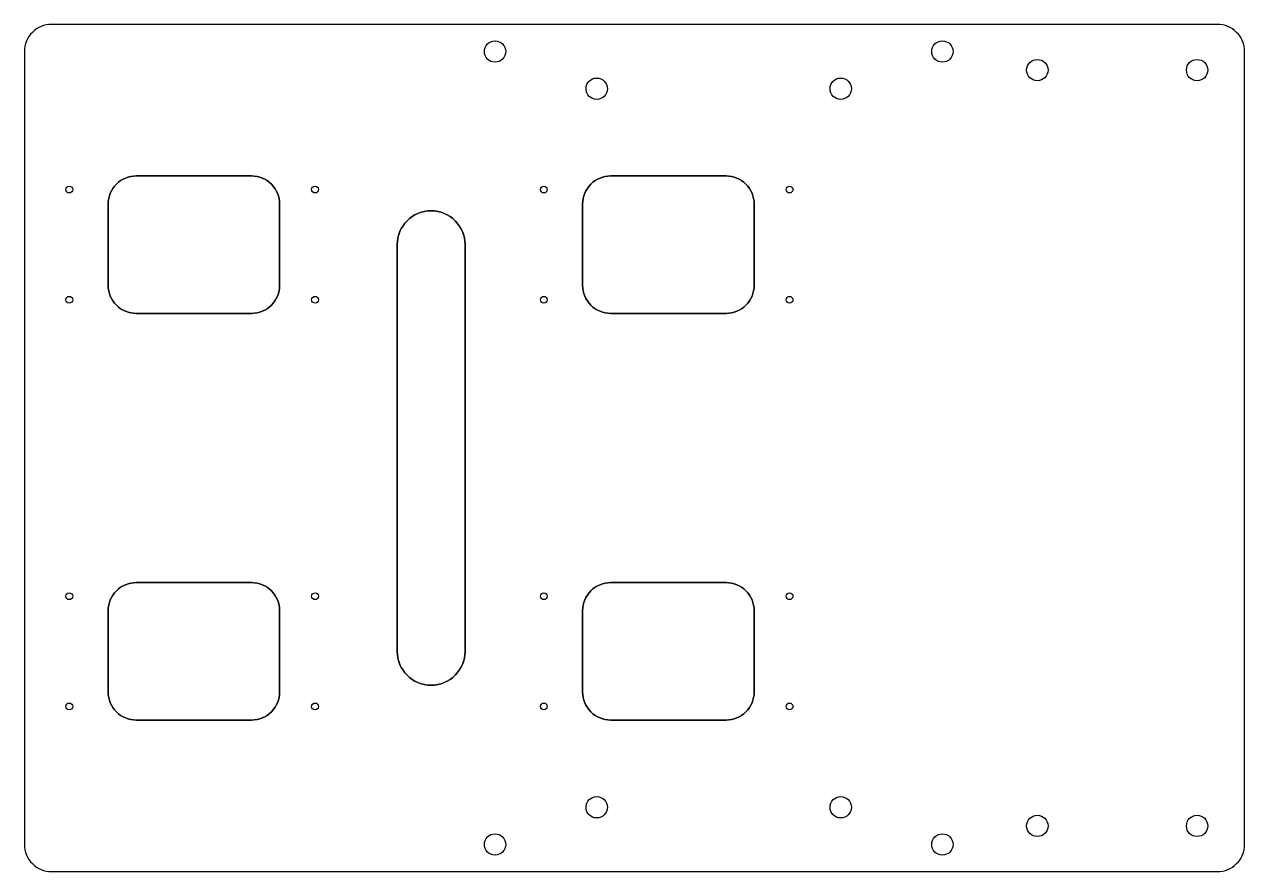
# Model space of a CAD drawing. Header units: millimetres. Extents: x -120 to 240, y -125 to 125.
import ezdxf

# ---------------------------------------------------------------- set-up
doc = ezdxf.new("R2010")
doc.units = ezdxf.units.MM
doc.layers.get('0').update_dxf_attribs({"linetype": 'CONTINUOUS'})

msp = doc.modelspace()

# ---------------------------------------------------------------- linework, layer by layer
for points in [[(-112, 125, 0.414214), (-120, 117), (-120, -117, 0.414214), (-112, -125), (232, -125, 0.414214), (240, -117), (240, 117, 0.414214), (232, 125)], [(-112, 125, 0.414214), (-120, 117), (-120, -117, 0.414214), (-112, -125), (232, -125, 0.414214), (240, -117), (240, 117, 0.414214), (232, 125)], [(-53, 39.7), (-87, 39.7, -0.414214), (-95.3, 48), (-95.3, 72, -0.414214), (-87, 80.3), (-53, 80.3, -0.414214), (-44.7, 72), (-44.7, 48, -0.414214)], [(-87, 39.7), (-53, 39.7, 0.414214), (-44.7, 48), (-44.7, 72, 0.414214), (-53, 80.3), (-87, 80.3, 0.414214), (-95.3, 72), (-95.3, 48, 0.414214)], [(53, 80.3), (87, 80.3, -0.414214), (95.3, 72), (95.3, 48, -0.414214), (87, 39.7), (53, 39.7, -0.414214), (44.7, 48), (44.7, 72, -0.414214)], [(87, 80.3), (53, 80.3, 0.414214), (44.7, 72), (44.7, 48, 0.414214), (53, 39.7), (87, 39.7, 0.414214), (95.3, 48), (95.3, 72, 0.414214)], [(-10, -60), (-10, 60, -1), (10, 60), (10, -60, -1)], [(-10, 60), (-10, -60, 1), (10, -60), (10, 60, 1)], [(-53, -80.3), (-87, -80.3, -0.414214), (-95.3, -72), (-95.3, -48, -0.414214), (-87, -39.7), (-53, -39.7, -0.414214), (-44.7, -48), (-44.7, -72, -0.414214)], [(-87, -80.3), (-53, -80.3, 0.414214), (-44.7, -72), (-44.7, -48, 0.414214), (-53, -39.7), (-87, -39.7, 0.414214), (-95.3, -48), (-95.3, -72, 0.414214)], [(95.3, -48), (95.3, -72, -0.414214), (87, -80.3), (53, -80.3, -0.414214), (44.7, -72), (44.7, -48, -0.414214), (53, -39.7), (87, -39.7, -0.414214)], [(95.3, -72), (95.3, -48, 0.414214), (87, -39.7), (53, -39.7, 0.414214), (44.7, -48), (44.7, -72, 0.414214), (53, -80.3), (87, -80.3, 0.414214)]]:
    msp.add_lwpolyline(points, format="xyb", close=True)
for centre, radius in [((18.85, 117), 3.15), ((18.85, 117), 3.15), ((150.85, 117), 3.15), ((150.85, 117), 3.15), ((178.85, 111.5), 3.15), ((178.85, 111.5), 3.15), ((226, 111.5), 3.15), ((226, 111.5), 3.15), ((48.85, 106), 3.15), ((48.85, 106), 3.15), ((120.85, 106), 3.15), ((120.85, 106), 3.15), ((-106.75, 76.25), 1), ((-106.75, 76.25), 1), ((-34.25, 76.25), 1), ((-34.25, 76.25), 1), ((33.25, 76.25), 1), ((33.25, 76.25), 1), ((105.75, 76.25), 1), ((105.75, 76.25), 1), ((-106.75, 43.75), 1), ((-106.75, 43.75), 1), ((-34.25, 43.75), 1), ((-34.25, 43.75), 1), ((33.25, 43.75), 1), ((33.25, 43.75), 1), ((105.75, 43.75), 1), ((105.75, 43.75), 1), ((-106.75, -43.75), 1), ((-106.75, -43.75), 1), ((-34.25, -43.75), 1), ((-34.25, -43.75), 1), ((33.25, -43.75), 1), ((33.25, -43.75), 1), ((105.75, -43.75), 1), ((105.75, -43.75), 1), ((-106.75, -76.25), 1), ((-106.75, -76.25), 1), ((-34.25, -76.25), 1), ((-34.25, -76.25), 1), ((33.25, -76.25), 1), ((33.25, -76.25), 1), ((105.75, -76.25), 1), ((105.75, -76.25), 1), ((48.85, -106), 3.15), ((48.85, -106), 3.15), ((120.85, -106), 3.15), ((120.85, -106), 3.15), ((178.85, -111.5), 3.15), ((178.85, -111.5), 3.15), ((226, -111.5), 3.15), ((226, -111.5), 3.15), ((18.85, -117), 3.15), ((18.85, -117), 3.15), ((150.85, -117), 3.15), ((150.85, -117), 3.15)]:
    msp.add_circle(centre, radius)

doc.saveas('drawing.dxf')
